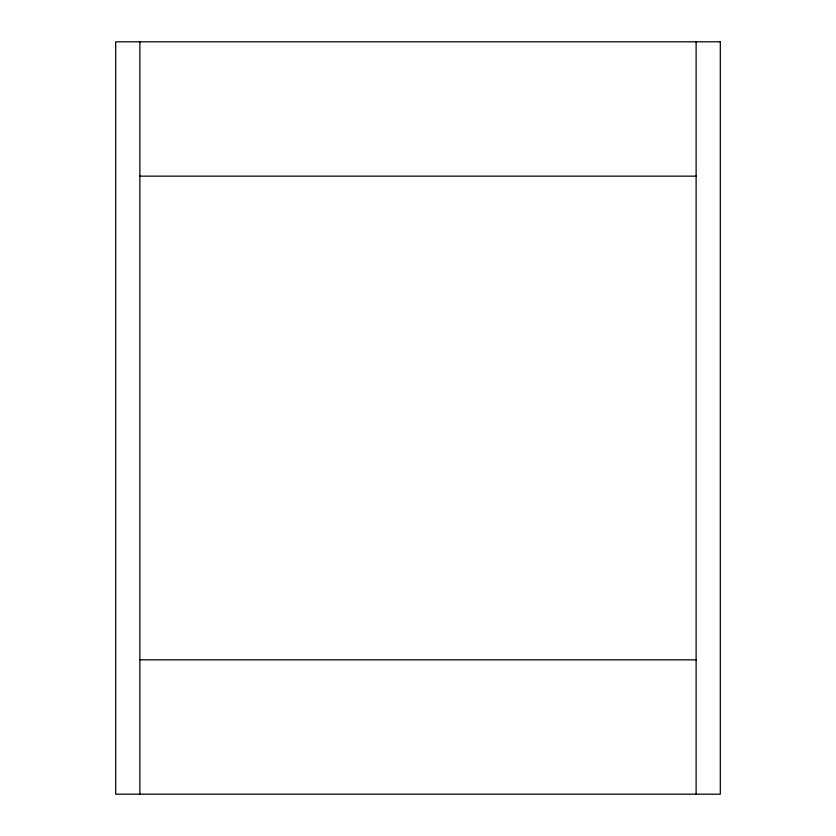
<?xml version="1.0" encoding="UTF-8"?>
<svg xmlns="http://www.w3.org/2000/svg" width="836" height="836" viewBox="0 0 836 836"><rect width="100%" height="100%" fill="white"/><g stroke="black" fill="none" stroke-linecap="round" stroke-linejoin="round"><path stroke-width="1.25" d="M139.884 176.156L696.116 176.156M139.884 659.844L696.116 659.844M696.116 41.8L696.116 794.2M139.884 41.8L139.884 794.2M720.308 41.8L115.692 41.8L115.692 794.2L720.308 794.2L720.308 41.8"/></g></svg>
